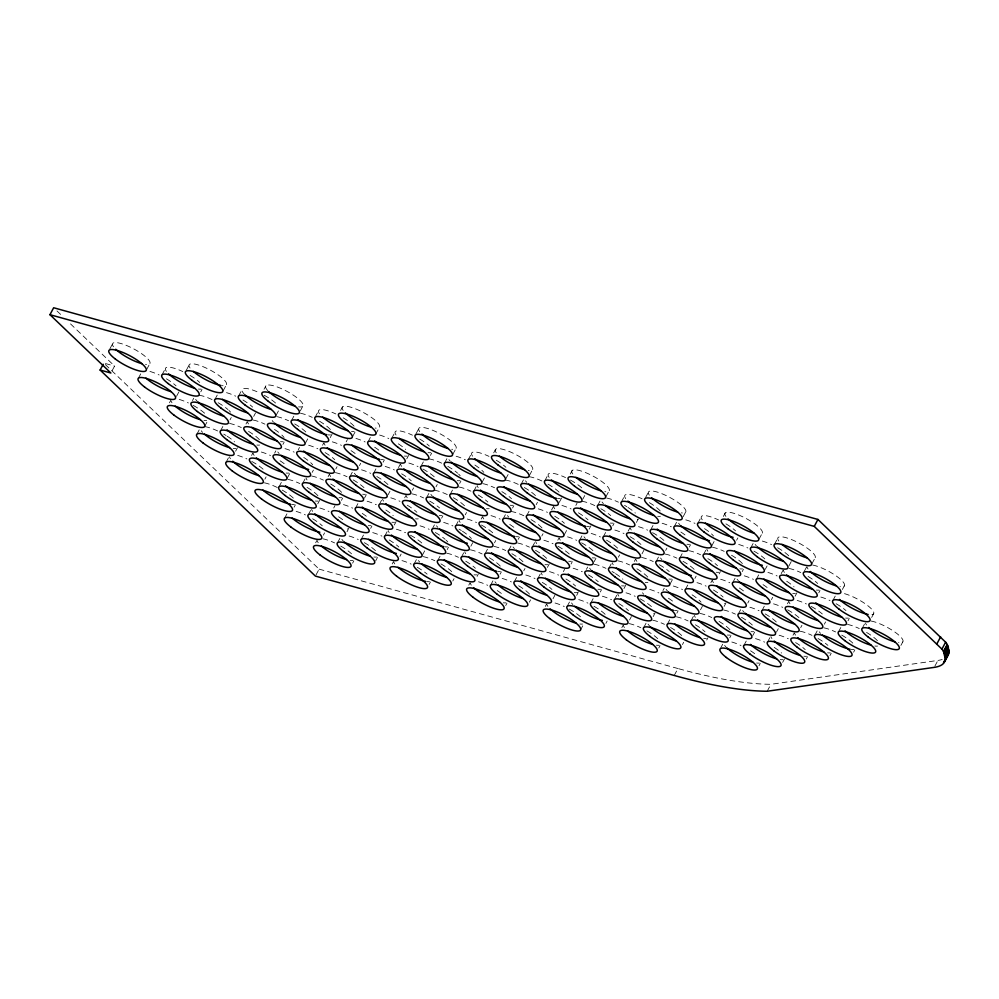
<?xml version="1.0" encoding="UTF-8"?>
<svg xmlns="http://www.w3.org/2000/svg" width="999" height="999" viewBox="0 0 999 999"><rect width="100%" height="100%" fill="white"/><g stroke="black" fill="none" stroke-linecap="round" stroke-linejoin="round"><path stroke-width="0.75" stroke-dasharray="5 3.75" d="M109.715 349.151L112.8 343.369M112.113 370.704L114.585 366.071L69.168 322.602M138.337 378.309L140.809 373.676M146.641 369.543L149.725 363.761M161.988 374.912L165.697 367.969M186.264 370.354L189.348 364.573M169.443 402.822L170.679 400.512M176.498 396.378L178.971 391.758M192.47 400.587L193.706 398.276M200.774 391.82L202.01 389.51M214.885 399.5L217.357 394.88M196.84 434.29L199.3 429.657M223.189 390.746L226.273 384.965M204.52 426.685L207.605 420.904M238.536 396.116L242.245 389.173M220.492 430.894L222.952 426.273M230.02 419.817L231.256 417.507M264.048 389.248L265.896 385.776M245.991 424.026L247.228 421.715M226.086 462.275L229.171 456.493M253.671 416.421L255.519 412.949M235.614 451.198L237.462 447.739M251.586 455.419L252.822 453.109M276.086 415.347L278.559 410.714M291.446 420.704L293.906 416.084M274.613 453.171L275.849 450.861M300.349 410.789L302.822 406.168M282.917 444.418L284.153 442.107M264.86 479.195L266.096 476.885M315.097 417.32L318.793 410.377M298.264 449.787L299.5 447.465M278.983 486.875L281.443 482.255M305.332 443.331L307.804 438.711M287.275 478.109L289.747 473.489M340.597 410.452L342.445 406.98M322.54 445.229L323.776 442.919M302.635 483.479L305.719 477.697M284.578 518.256L287.05 513.636M330.219 437.624L332.068 434.153M312.163 472.402L313.399 470.092M294.106 507.192L295.342 504.87M346.191 441.833L347.427 439.523M328.134 476.623L329.37 474.3M308.229 514.872L311.313 509.09M352.635 436.538L355.107 431.918M335.814 469.006L337.05 466.695M317.757 503.796L319.605 500.324M367.994 441.908L370.454 437.287M349.937 476.698L352.397 472.065M333.728 508.004L334.965 505.694M315.672 542.782L316.908 540.471M375.661 434.303L379.37 427.372M359.465 465.621L360.701 463.299M341.408 500.399L342.645 498.089M323.351 535.177L324.588 532.867M316.021 574.924L319.106 569.143L103.821 363.099L114.585 366.071M391.645 438.511L395.342 431.58M373.589 473.301L376.049 468.668M355.532 508.079L357.992 503.459M337.475 542.857L339.947 538.236M383.117 462.225L384.353 459.915M364.448 498.164L366.296 494.692M347.003 531.78L348.239 529.47M415.909 433.966L418.993 428.184M398.476 467.594L400.324 464.123M379.183 504.682L381.643 500.062M361.126 539.46L363.599 534.84M406.768 458.828L408.616 455.357M388.099 494.767L389.947 491.296M370.654 528.384L371.89 526.073M352.597 563.174L353.833 560.864M421.503 465.347L423.351 461.888M404.682 497.814L405.919 495.504M384.777 536.076L387.862 530.294M430.419 455.432L431.655 453.121M412.362 490.209L413.598 487.899M394.305 524.999L396.153 521.528M375.636 560.938L377.485 557.467M444.543 463.111L447.003 458.491M426.486 497.889L428.946 493.269M392.22 563.985L393.456 561.675M452.834 454.345L455.919 448.563M436.014 486.825L437.25 484.503M399.9 556.381L401.136 554.07M468.194 459.715L471.89 452.784M450.137 494.505L452.597 489.872M432.08 529.283L434.553 524.65M414.023 564.06L416.496 559.44M459.665 483.429L460.901 481.106M441.608 518.206L442.844 515.896M422.315 555.294L424.787 550.674M493.693 452.859L495.541 449.388M473.788 491.108L476.873 485.327M455.731 525.886L458.204 521.266M437.674 560.664L440.147 556.043M482.08 482.342L485.164 476.56M465.259 514.81L466.496 512.499M447.202 549.587L448.439 547.277M429.145 584.378L430.382 582.055M481.231 519.018L482.467 516.708M461.326 557.267L464.41 551.485M505.731 478.946L508.204 474.325M470.854 546.203L472.702 542.732M452.797 580.981L454.033 578.671M521.091 484.315L523.551 479.695M503.034 519.093L505.494 514.473M485.589 552.722L487.45 549.25M468.768 585.189L470.005 582.879M529.383 475.549L532.467 469.767M512.562 508.016L513.798 505.706M494.505 542.807L495.741 540.484M477.072 576.423L478.296 574.113M544.742 480.919L548.439 473.988M526.685 515.696L529.145 511.076M508.628 550.486L511.101 545.854M490.571 585.264L493.044 580.644M536.213 504.632L537.45 502.31M518.156 539.41L519.393 537.1M500.099 574.188L501.336 571.878M570.242 474.063L572.09 470.591M551.573 509.989L553.421 506.53M532.28 547.09L534.752 542.457M514.223 581.868L516.695 577.247M559.253 502.385L561.713 497.764M541.808 536.013L543.044 533.703M523.751 570.791L524.987 568.481M505.694 605.581L506.93 603.259M575.836 505.444L577.072 503.134M557.779 540.222L559.015 537.912M537.874 578.471L540.958 572.689M582.904 498.988L584.752 495.529M564.223 534.927L567.307 529.145M547.402 567.395L549.25 563.936M529.345 602.185L530.581 599.862M597.639 505.519L600.099 500.899M579.582 540.297L582.055 535.676M563.374 571.615L564.61 569.293M545.317 606.393L546.553 604.083M605.931 496.753L609.015 490.971M589.11 529.22L590.958 525.761M571.053 564.01L572.29 561.688M552.996 598.788L554.857 595.317M621.291 502.122L624.987 495.179M603.234 536.9L605.706 532.28M586.413 569.368L587.649 567.057M567.12 606.468L569.592 601.835M612.762 525.824L613.998 523.513M594.093 561.763L595.941 558.304M576.648 595.392L577.884 593.081M645.554 497.577L648.638 491.795M628.121 531.193L629.969 527.722M608.828 568.294L611.301 563.661M590.771 603.071L593.244 598.451M636.413 522.44L638.261 518.968A21.116 5.282 28.1 0 1 634.028 519.655M618.356 557.217L619.592 554.907M600.299 591.995L601.535 589.685M580.394 630.244L583.478 624.462M651.148 528.958L652.996 525.486M634.328 561.426L635.564 559.115M614.422 599.675L617.507 593.893M642.007 553.821L643.856 550.349M623.95 588.598L625.799 585.139M605.894 623.388L607.13 621.066M674.188 526.723L676.648 522.09M656.131 561.5L658.603 556.88M621.865 627.597L623.101 625.287M683.104 516.795L685.564 512.175M665.659 550.424L666.895 548.114M629.545 619.992L631.405 616.52M697.839 523.326L701.535 516.383M679.782 558.104L682.255 553.483M662.961 590.571L664.198 588.261M643.668 627.672L646.141 623.039M689.31 547.027L690.546 544.717M670.017 584.128L672.489 579.495M653.196 616.595L654.432 614.285M723.338 516.458L725.187 512.999M703.433 554.707L706.518 548.926M685.376 589.497L687.849 584.865M667.32 624.275L669.792 619.655M711.725 545.953L714.809 540.172A21.116 5.282 28.1 0 1 713.274 540.884M694.904 578.421L696.141 576.111M676.847 613.199L678.084 610.889M658.791 647.976L660.027 645.666M710.876 582.629L712.112 580.319M690.971 620.879L694.055 615.097M736.613 540.247L737.849 537.924M719.18 573.863L720.404 571.553M700.499 609.802L702.359 606.331M682.442 644.58L683.678 642.27M674.225 675.474L677.934 668.531A378.958 94.88 28.1 0 0 770.903 684.303L937.924 660.426A124.176 31.094 28.1 0 0 942.182 659.465M750.736 547.927L753.209 543.294M732.679 582.704L735.152 578.084M759.028 539.16L762.112 533.379M742.207 571.628L743.443 569.318M724.15 606.405L725.386 604.095M706.718 640.034L707.954 637.724M774.387 544.53L778.084 537.587M756.33 579.308L758.803 574.687M738.273 614.085L740.746 609.465M720.828 647.714L722.689 644.243M765.246 569.393L767.095 565.921M747.801 603.009L749.038 600.699M729.745 637.799L730.981 635.489M781.218 573.601L783.066 570.129M761.925 610.689L764.397 606.068M743.868 645.479L746.34 640.846M788.898 565.996L791.358 561.376M771.453 599.625L772.689 597.302M752.784 635.551L754.632 632.092M804.245 571.366L806.717 566.733M787.424 603.833L788.661 601.523M767.519 642.082L770.604 636.301M811.925 563.761L815.009 557.979M795.104 596.228L796.952 592.757M776.435 632.167L778.283 628.696M758.99 665.784L760.227 663.473M793.019 635.214L794.255 632.904M818.755 592.832L819.992 590.521M800.699 627.609L801.935 625.299M767.195 691.246L770.903 684.303M782.642 662.387L784.502 658.928M832.879 600.511L835.351 595.891M814.822 635.289L817.294 630.669M842.407 589.435L844.255 585.963M824.35 624.213L825.586 621.902M806.293 659.003L807.529 656.68M838.473 631.892L840.946 627.272M848.001 620.816L849.237 618.506M829.944 655.606L831.18 653.296M862.125 628.508L865.209 622.727M871.652 617.432L873.513 613.96M853.596 652.21L854.832 649.899M900.898 645.416L902.759 641.945M934.839 666.208L937.924 660.426M319.106 569.143L677.934 668.531M56.98 310.939L62.512 316.246M725.898 516.408A21.116 5.282 28.1 0 1 744.742 517.794A21.116 5.282 28.1 0 1 760.576 534.09M756.493 546.003A21.116 5.282 28.1 0 1 755.144 544.405M762.337 541.071A21.116 5.282 28.1 0 1 771.528 544.58M777.622 547.752A21.116 5.282 28.1 0 1 790.047 557.18M819.068 590.072A21.116 5.282 28.1 0 1 816.37 590.047M784.39 572.39A21.116 5.282 28.1 0 1 783.403 570.379M789.048 568.468A21.116 5.282 28.1 0 1 800.773 572.564M808.054 576.435A21.116 5.282 28.1 0 1 817.694 583.478M848.313 618.069A21.116 5.282 28.1 0 1 845.616 618.044M820.828 597.052A21.116 5.282 28.1 0 1 830.019 600.561M836.113 603.733A21.116 5.282 28.1 0 1 845.966 610.576M877.559 646.066A21.116 5.282 28.1 0 1 874.862 646.028M847.539 624.45A21.116 5.282 28.1 0 1 859.265 628.546M866.545 632.417A21.116 5.282 28.1 0 1 878.396 641.932M778.795 541.008A21.116 5.282 28.1 0 1 797.639 542.382A21.116 5.282 28.1 0 1 813.473 558.691M812.699 565.072A21.116 5.282 28.1 0 1 838.685 577.784A21.116 5.282 28.1 0 1 840.022 586.65M808.041 568.993A21.116 5.282 28.1 0 1 807.055 566.995M844.48 593.656A21.116 5.282 28.1 0 1 867.332 605.307A21.116 5.282 28.1 0 1 871.965 614.672M871.19 621.053A21.116 5.282 28.1 0 1 897.189 633.778A21.116 5.282 28.1 0 1 898.513 642.632M866.533 624.987A21.116 5.282 28.1 0 1 865.546 622.976M113.511 346.79A21.116 5.282 28.1 0 1 134.79 349.463A21.116 5.282 28.1 0 1 145.492 364.448M149.95 371.453A21.116 5.282 28.1 0 1 159.141 374.962M166.421 378.821A21.116 5.282 28.1 0 1 176.061 385.864M235.926 448.451A21.116 5.282 28.1 0 1 233.229 448.426M202.597 432.38A21.116 5.282 28.1 0 1 201.249 430.769M204.783 426.66A21.116 5.282 28.1 0 1 217.632 430.944M223.726 434.115A21.116 5.282 28.1 0 1 226.074 435.514M227.185 436.213A21.116 5.282 28.1 0 1 234.553 441.845M206.681 420.454A21.116 5.282 28.1 0 1 203.983 420.429M172.003 402.772A21.116 5.282 28.1 0 1 171.004 400.761M179.196 399.438A21.116 5.282 28.1 0 1 188.386 402.947M193.282 405.444A21.116 5.282 28.1 0 1 205.307 413.861M294.418 504.433A21.116 5.282 28.1 0 1 291.72 504.408M264.385 482.829A21.116 5.282 28.1 0 1 279.807 488.773M282.218 490.097A21.116 5.282 28.1 0 1 294.643 499.525M230.494 458.753A21.116 5.282 28.1 0 1 229.508 456.755M237.687 455.432A21.116 5.282 28.1 0 1 246.878 458.928M251.773 461.438A21.116 5.282 28.1 0 1 263.798 469.842M352.909 560.414A21.116 5.282 28.1 0 1 350.212 560.389M318.231 542.732A21.116 5.282 28.1 0 1 317.245 540.721M322.889 538.811A21.116 5.282 28.1 0 1 334.615 542.907M340.709 546.078A21.116 5.282 28.1 0 1 351.536 553.821M296.179 511.413A21.116 5.282 28.1 0 1 305.369 514.922M312.65 518.781A21.116 5.282 28.1 0 1 322.29 525.824M197.003 400.986A21.116 5.282 28.1 0 1 195.654 399.375M199.176 395.279A21.116 5.282 28.1 0 1 212.038 399.55M218.132 402.722A21.116 5.282 28.1 0 1 227.984 409.565M228.958 410.464A21.116 5.282 28.1 0 1 230.557 412.15M376.561 557.017A21.116 5.282 28.1 0 1 373.863 556.992M343.231 540.946A21.116 5.282 28.1 0 1 341.883 539.335M349.076 536.001A21.116 5.282 28.1 0 1 358.266 539.51M364.36 542.682A21.116 5.282 28.1 0 1 376.785 552.11M201.086 389.073A21.116 5.282 28.1 0 1 198.389 389.048M166.408 371.391A21.116 5.282 28.1 0 1 182.792 371.566M190.072 375.424A21.116 5.282 28.1 0 1 199.713 382.467M259.578 445.054A21.116 5.282 28.1 0 1 256.88 445.03M229.545 423.451A21.116 5.282 28.1 0 1 241.283 427.547M248.564 431.406A21.116 5.282 28.1 0 1 260.402 440.921M288.823 473.051A21.116 5.282 28.1 0 1 286.126 473.014M254.146 455.369A21.116 5.282 28.1 0 1 253.159 453.359M261.338 452.035A21.116 5.282 28.1 0 1 270.529 455.544M280.082 460.814A21.116 5.282 28.1 0 1 286.476 465.546M318.069 501.036A21.116 5.282 28.1 0 1 315.372 501.011M288.037 479.433A21.116 5.282 28.1 0 1 299.775 483.528M307.055 487.4A21.116 5.282 28.1 0 1 318.294 496.128M348.851 528.321A21.116 5.282 28.1 0 1 347.315 529.033M312.637 511.351A21.116 5.282 28.1 0 1 311.651 509.34M319.83 508.016A21.116 5.282 28.1 0 1 329.021 511.525M338.574 516.795A21.116 5.282 28.1 0 1 344.967 521.54M365.372 494.255A21.116 5.282 28.1 0 1 362.674 494.218M330.694 476.56A21.116 5.282 28.1 0 1 329.707 474.562M335.339 472.639A21.116 5.282 28.1 0 1 347.078 476.735M353.171 479.907A21.116 5.282 28.1 0 1 363.998 487.649M419.78 562.15A21.116 5.282 28.1 0 1 418.431 560.539M423.089 556.618A21.116 5.282 28.1 0 1 434.815 560.714M440.909 563.886A21.116 5.282 28.1 0 1 451.735 571.628M245.155 395.055A21.116 5.282 28.1 0 1 259.34 392.769M264.236 395.267A21.116 5.282 28.1 0 1 276.261 403.671M341.72 497.639A21.116 5.282 28.1 0 1 339.023 497.614M307.043 479.957A21.116 5.282 28.1 0 1 306.056 477.947M311.688 476.036A21.116 5.282 28.1 0 1 323.426 480.132M330.706 484.003A21.116 5.282 28.1 0 1 342.545 493.518M370.966 525.636A21.116 5.282 28.1 0 1 368.269 525.611M343.481 504.62A21.116 5.282 28.1 0 1 352.672 508.129M362.225 513.399A21.116 5.282 28.1 0 1 368.619 518.144M283.229 441.658A21.116 5.282 28.1 0 1 280.532 441.633M248.551 423.976A21.116 5.282 28.1 0 1 247.552 421.965M253.197 420.055A21.116 5.282 28.1 0 1 264.935 424.15M274.488 429.433A21.116 5.282 28.1 0 1 280.881 434.165M281.855 435.064A21.116 5.282 28.1 0 1 284.053 437.525M308.641 445.242A21.116 5.282 28.1 0 1 317.832 448.751M325.112 452.609A21.116 5.282 28.1 0 1 334.752 459.652M279.146 453.571A21.116 5.282 28.1 0 1 277.797 451.973M284.99 448.638A21.116 5.282 28.1 0 1 294.181 452.147M303.733 457.417A21.116 5.282 28.1 0 1 312.699 464.747M394.617 522.24A21.116 5.282 28.1 0 1 391.92 522.215M367.132 501.223A21.116 5.282 28.1 0 1 376.323 504.732M385.876 510.014A21.116 5.282 28.1 0 1 393.244 515.646M372.727 532.617A21.116 5.282 28.1 0 1 381.918 536.113M389.198 539.984A21.116 5.282 28.1 0 1 398.838 547.027M429.458 581.618A21.116 5.282 28.1 0 1 426.76 581.593M394.78 563.936A21.116 5.282 28.1 0 1 393.793 561.925M401.973 560.601A21.116 5.282 28.1 0 1 411.163 564.11M417.257 567.282A21.116 5.282 28.1 0 1 427.11 574.125M273.551 422.19A21.116 5.282 28.1 0 1 272.203 420.579M276.848 416.658A21.116 5.282 28.1 0 1 288.586 420.754M294.68 423.926A21.116 5.282 28.1 0 1 307.105 433.354M190.06 367.994A21.116 5.282 28.1 0 1 211.338 370.666A21.116 5.282 28.1 0 1 222.04 385.651M389.185 532.554A21.116 5.282 28.1 0 1 388.199 530.544M396.378 529.22A21.116 5.282 28.1 0 1 405.569 532.729M410.464 535.227A21.116 5.282 28.1 0 1 422.49 543.631M226.498 392.657A21.116 5.282 28.1 0 1 235.689 396.166M242.969 400.025A21.116 5.282 28.1 0 1 252.61 407.068M354.183 431.481A21.116 5.282 28.1 0 1 351.486 431.443M319.505 413.798A21.116 5.282 28.1 0 1 335.889 413.973M343.169 417.832A21.116 5.282 28.1 0 1 355.007 427.347M325.1 445.179A21.116 5.282 28.1 0 1 324.113 443.169M332.292 441.845A21.116 5.282 28.1 0 1 341.483 445.354M351.036 450.636A21.116 5.282 28.1 0 1 357.43 455.369M441.92 515.447A21.116 5.282 28.1 0 1 439.223 515.422M407.242 497.764A21.116 5.282 28.1 0 1 406.256 495.766M411.888 493.843A21.116 5.282 28.1 0 1 423.626 497.939M429.72 501.111A21.116 5.282 28.1 0 1 439.572 507.954M385.189 466.446A21.116 5.282 28.1 0 1 394.38 469.955M401.66 473.813A21.116 5.282 28.1 0 1 411.301 480.856M496.328 583.354A21.116 5.282 28.1 0 1 494.98 581.743M502.172 578.409A21.116 5.282 28.1 0 1 511.363 581.918M518.643 585.776A21.116 5.282 28.1 0 1 529.882 594.517M476.76 574.825A21.116 5.282 28.1 0 1 474.063 574.8M446.74 553.221A21.116 5.282 28.1 0 1 458.466 557.317M465.746 561.188A21.116 5.282 28.1 0 1 475.387 568.231M506.006 602.822A21.116 5.282 28.1 0 1 503.309 602.797M471.328 585.139A21.116 5.282 28.1 0 1 470.342 583.129M478.521 581.805A21.116 5.282 28.1 0 1 487.712 585.314M497.265 590.584A21.116 5.282 28.1 0 1 503.658 595.329M383.429 459.465A21.116 5.282 28.1 0 1 380.731 459.44M355.944 438.449A21.116 5.282 28.1 0 1 365.135 441.958M374.687 447.24A21.116 5.282 28.1 0 1 381.081 451.973M447.515 546.84A21.116 5.282 28.1 0 1 444.817 546.803M420.03 525.824A21.116 5.282 28.1 0 1 429.22 529.333M435.314 532.504A21.116 5.282 28.1 0 1 445.167 539.348M446.141 540.234A21.116 5.282 28.1 0 1 447.739 541.933M418.269 518.843A21.116 5.282 28.1 0 1 415.572 518.818M383.591 501.161A21.116 5.282 28.1 0 1 382.605 499.15M390.784 497.827A21.116 5.282 28.1 0 1 399.975 501.336M407.255 505.207A21.116 5.282 28.1 0 1 416.895 512.25M437.837 527.372A21.116 5.282 28.1 0 1 436.488 525.761M443.681 522.427A21.116 5.282 28.1 0 1 452.872 525.936M458.966 529.108A21.116 5.282 28.1 0 1 461.313 530.506M462.425 531.206A21.116 5.282 28.1 0 1 471.391 538.536M500.412 571.44A21.116 5.282 28.1 0 1 497.714 571.403M465.734 553.746A21.116 5.282 28.1 0 1 464.747 551.748M470.392 549.825A21.116 5.282 28.1 0 1 482.117 553.933M489.398 557.792A21.116 5.282 28.1 0 1 501.248 567.307M267.957 390.809A21.116 5.282 28.1 0 1 273.351 385.739A21.116 5.282 28.1 0 1 298.214 398.763A21.116 5.282 28.1 0 1 298.589 406.855M330.532 434.877A21.116 5.282 28.1 0 1 327.834 434.84M300.499 413.261A21.116 5.282 28.1 0 1 312.237 417.357M319.518 421.228A21.116 5.282 28.1 0 1 330.756 429.957M355.694 474.775A21.116 5.282 28.1 0 1 354.345 473.176M361.538 469.842A21.116 5.282 28.1 0 1 370.729 473.351M376.823 476.523A21.116 5.282 28.1 0 1 389.248 485.951M494.043 546.428A21.116 5.282 28.1 0 1 505.769 550.536M511.863 553.708A21.116 5.282 28.1 0 1 524.288 563.136M460.139 522.365A21.116 5.282 28.1 0 1 459.153 520.354M467.332 519.03A21.116 5.282 28.1 0 1 476.523 522.539M481.418 525.037A21.116 5.282 28.1 0 1 493.444 533.454M582.554 624.025A21.116 5.282 28.1 0 1 579.857 624M547.877 606.343A21.116 5.282 28.1 0 1 546.89 604.333M555.069 603.009A21.116 5.282 28.1 0 1 564.26 606.518M569.155 609.015A21.116 5.282 28.1 0 1 581.181 617.419M547.714 564.647A21.116 5.282 28.1 0 1 545.017 564.622M514.385 548.563A21.116 5.282 28.1 0 1 513.036 546.965M517.694 543.031A21.116 5.282 28.1 0 1 529.42 547.14M535.514 550.312A21.116 5.282 28.1 0 1 547.939 559.74M578.496 591.92A21.116 5.282 28.1 0 1 574.263 592.607M542.282 574.949A21.116 5.282 28.1 0 1 541.296 572.951M549.475 571.615A21.116 5.282 28.1 0 1 558.666 575.124M565.946 578.995A21.116 5.282 28.1 0 1 575.586 586.038M343.156 410.402A21.116 5.282 28.1 0 1 364.435 413.074A21.116 5.282 28.1 0 1 375.137 428.059M407.08 456.068A21.116 5.282 28.1 0 1 404.383 456.043M379.595 435.052A21.116 5.282 28.1 0 1 388.786 438.561M398.339 443.843A21.116 5.282 28.1 0 1 405.706 449.475M432.242 495.979A21.116 5.282 28.1 0 1 430.894 494.368M434.428 490.272A21.116 5.282 28.1 0 1 447.277 494.555M453.371 497.714A21.116 5.282 28.1 0 1 465.796 507.142M525.824 575.012A21.116 5.282 28.1 0 1 535.014 578.521M542.295 582.392A21.116 5.282 28.1 0 1 551.935 589.435M459.977 480.669A21.116 5.282 28.1 0 1 457.28 480.644M428.833 458.891A21.116 5.282 28.1 0 1 441.683 463.161M447.777 466.333A21.116 5.282 28.1 0 1 457.629 473.176M458.603 474.075A21.116 5.282 28.1 0 1 460.202 475.761M572.877 604.557A21.116 5.282 28.1 0 1 571.528 602.946M578.721 599.612A21.116 5.282 28.1 0 1 587.912 603.121M594.005 606.293A21.116 5.282 28.1 0 1 606.43 615.721M430.731 452.684A21.116 5.282 28.1 0 1 428.034 452.647M396.054 434.99A21.116 5.282 28.1 0 1 412.437 435.177M419.717 439.036A21.116 5.282 28.1 0 1 429.358 446.078M489.223 508.666A21.116 5.282 28.1 0 1 486.525 508.628M459.19 487.05A21.116 5.282 28.1 0 1 470.929 491.158M478.209 495.017A21.116 5.282 28.1 0 1 487.849 502.06M518.469 536.65A21.116 5.282 28.1 0 1 515.771 536.625M483.791 518.968A21.116 5.282 28.1 0 1 482.804 516.958M490.984 515.634A21.116 5.282 28.1 0 1 500.174 519.143M509.727 524.425A21.116 5.282 28.1 0 1 516.121 529.158M401.648 466.383A21.116 5.282 28.1 0 1 400.661 464.373M408.841 463.049A21.116 5.282 28.1 0 1 418.032 466.558M422.927 469.055A21.116 5.282 28.1 0 1 434.952 477.46M659.103 645.229A21.116 5.282 28.1 0 1 656.405 645.192M624.425 627.547A21.116 5.282 28.1 0 1 623.438 625.536M629.083 623.613A21.116 5.282 28.1 0 1 640.809 627.722M646.902 630.893A21.116 5.282 28.1 0 1 657.729 638.623M602.372 596.216A21.116 5.282 28.1 0 1 611.563 599.725M618.843 603.596A21.116 5.282 28.1 0 1 628.483 610.639M600.611 589.248A21.116 5.282 28.1 0 1 597.914 589.21M573.126 568.231A21.116 5.282 28.1 0 1 582.317 571.74M588.411 574.9A21.116 5.282 28.1 0 1 598.264 581.743M571.366 561.251A21.116 5.282 28.1 0 1 568.668 561.226M536.688 543.568A21.116 5.282 28.1 0 1 535.701 541.558M543.881 540.234A21.116 5.282 28.1 0 1 553.071 543.743M557.966 546.241A21.116 5.282 28.1 0 1 569.992 554.645M624.263 585.851A21.116 5.282 28.1 0 1 621.565 585.814M590.933 569.767A21.116 5.282 28.1 0 1 589.585 568.169M594.243 564.235A21.116 5.282 28.1 0 1 605.968 568.344M612.062 571.515A21.116 5.282 28.1 0 1 614.41 572.914M615.521 573.613A21.116 5.282 28.1 0 1 622.889 579.245M655.057 613.124A21.116 5.282 28.1 0 1 653.508 613.836M618.831 596.153A21.116 5.282 28.1 0 1 617.844 594.143M626.023 592.819A21.116 5.282 28.1 0 1 635.214 596.328M640.109 598.826A21.116 5.282 28.1 0 1 652.135 607.242M419.705 431.605A21.116 5.282 28.1 0 1 440.984 434.278A21.116 5.282 28.1 0 1 451.685 449.25M450.299 461.201A21.116 5.282 28.1 0 1 448.951 459.59M456.143 456.256A21.116 5.282 28.1 0 1 465.334 459.765M474.887 465.047A21.116 5.282 28.1 0 1 483.853 472.365M508.791 517.182A21.116 5.282 28.1 0 1 507.442 515.571M510.976 511.476A21.116 5.282 28.1 0 1 523.826 515.746M531.106 519.617A21.116 5.282 28.1 0 1 542.345 528.346M505.382 480.082A21.116 5.282 28.1 0 1 518.231 484.365M524.325 487.537A21.116 5.282 28.1 0 1 536.75 496.965M649.425 625.749A21.116 5.282 28.1 0 1 648.076 624.15M652.734 620.217A21.116 5.282 28.1 0 1 664.46 624.325M670.554 627.497A21.116 5.282 28.1 0 1 682.979 636.925M472.602 456.193A21.116 5.282 28.1 0 1 488.986 456.368M496.266 460.239A21.116 5.282 28.1 0 1 505.906 467.282M538.286 508.853A21.116 5.282 28.1 0 1 547.477 512.362M554.757 516.221A21.116 5.282 28.1 0 1 564.398 523.264M595.017 557.854A21.116 5.282 28.1 0 1 592.32 557.829M560.339 540.172A21.116 5.282 28.1 0 1 559.353 538.161M567.532 536.838A21.116 5.282 28.1 0 1 576.723 540.347M581.618 542.844A21.116 5.282 28.1 0 1 593.643 551.261M512.874 505.269A21.116 5.282 28.1 0 1 510.177 505.244M478.196 487.587A21.116 5.282 28.1 0 1 477.21 485.576M482.842 483.653A21.116 5.282 28.1 0 1 494.58 487.762M501.86 491.62A21.116 5.282 28.1 0 1 511.5 498.663M706.405 638.436A21.116 5.282 28.1 0 1 703.708 638.411M676.385 616.82A21.116 5.282 28.1 0 1 688.111 620.928M695.391 624.787A21.116 5.282 28.1 0 1 705.032 631.83M614.835 530.057A21.116 5.282 28.1 0 1 624.025 533.553M630.119 536.725A21.116 5.282 28.1 0 1 640.946 544.467M671.565 579.058A21.116 5.282 28.1 0 1 668.868 579.033M636.887 561.376A21.116 5.282 28.1 0 1 635.901 559.365M641.545 557.442A21.116 5.282 28.1 0 1 653.271 561.55M659.365 564.722A21.116 5.282 28.1 0 1 669.218 571.565M667.482 590.971A21.116 5.282 28.1 0 1 666.133 589.373M673.326 586.038A21.116 5.282 28.1 0 1 682.517 589.547M692.07 594.817A21.116 5.282 28.1 0 1 701.036 602.147M585.339 538.386A21.116 5.282 28.1 0 1 583.99 536.775M591.183 533.441A21.116 5.282 28.1 0 1 600.374 536.95M606.468 540.122A21.116 5.282 28.1 0 1 618.893 549.55M589.422 526.473A21.116 5.282 28.1 0 1 586.725 526.436M554.745 508.791A21.116 5.282 28.1 0 1 553.758 506.78M561.938 505.457A21.116 5.282 28.1 0 1 571.128 508.966M578.409 512.824A21.116 5.282 28.1 0 1 588.049 519.867M677.16 610.439A21.116 5.282 28.1 0 1 674.462 610.414M643.831 594.368A21.116 5.282 28.1 0 1 642.482 592.757M649.675 589.435A21.116 5.282 28.1 0 1 658.865 592.931M668.418 598.214A21.116 5.282 28.1 0 1 674.812 602.946M647.914 582.454A21.116 5.282 28.1 0 1 645.217 582.429M613.236 564.772A21.116 5.282 28.1 0 1 612.25 562.762M617.894 560.839A21.116 5.282 28.1 0 1 629.62 564.947M636.9 568.806A21.116 5.282 28.1 0 1 648.751 578.321M730.057 635.039A21.116 5.282 28.1 0 1 727.359 635.014M695.379 617.357A21.116 5.282 28.1 0 1 694.392 615.347M700.037 613.436A21.116 5.282 28.1 0 1 711.763 617.532M719.043 621.403A21.116 5.282 28.1 0 1 730.893 630.906M496.253 452.797A21.116 5.282 28.1 0 1 517.532 455.482A21.116 5.282 28.1 0 1 528.234 470.454M613.074 523.076A21.116 5.282 28.1 0 1 610.377 523.051M581.93 501.286A21.116 5.282 28.1 0 1 594.78 505.569M600.874 508.741A21.116 5.282 28.1 0 1 610.726 515.584M759.302 663.036A21.116 5.282 28.1 0 1 756.605 662.999M725.973 646.952A21.116 5.282 28.1 0 1 724.637 645.354M731.817 642.02A21.116 5.282 28.1 0 1 741.008 645.529M750.574 650.799A21.116 5.282 28.1 0 1 756.955 655.531M549.15 477.397A21.116 5.282 28.1 0 1 565.534 477.572M570.429 480.069A21.116 5.282 28.1 0 1 582.454 488.486M560.177 498.476A21.116 5.282 28.1 0 1 557.479 498.451M526.848 482.405A21.116 5.282 28.1 0 1 525.499 480.794M529.033 476.698A21.116 5.282 28.1 0 1 541.883 480.969M547.976 484.14A21.116 5.282 28.1 0 1 560.402 493.568M806.605 656.243A21.116 5.282 28.1 0 1 803.908 656.218M771.927 638.561A21.116 5.282 28.1 0 1 770.941 636.55M779.12 635.227A21.116 5.282 28.1 0 1 788.311 638.736M795.591 642.594A21.116 5.282 28.1 0 1 805.231 649.637M744.03 612.175A21.116 5.282 28.1 0 1 742.682 610.564M749.874 607.242A21.116 5.282 28.1 0 1 759.065 610.739M765.159 613.91A21.116 5.282 28.1 0 1 777.584 623.339M713.436 582.579A21.116 5.282 28.1 0 1 712.449 580.569M720.629 579.245A21.116 5.282 28.1 0 1 729.819 582.754M739.372 588.024A21.116 5.282 28.1 0 1 745.766 592.769M718.868 572.265A21.116 5.282 28.1 0 1 716.171 572.24M688.848 550.661A21.116 5.282 28.1 0 1 700.574 554.757M707.854 558.628A21.116 5.282 28.1 0 1 717.494 565.671M689.622 544.28A21.116 5.282 28.1 0 1 686.925 544.243M662.137 523.264A21.116 5.282 28.1 0 1 671.328 526.773M680.881 532.042A21.116 5.282 28.1 0 1 687.275 536.788M660.376 516.283A21.116 5.282 28.1 0 1 657.679 516.258M625.699 498.601A21.116 5.282 28.1 0 1 642.082 498.776M649.362 502.647A21.116 5.282 28.1 0 1 661.201 512.15M782.954 659.64A21.116 5.282 28.1 0 1 780.256 659.615M755.469 638.623A21.116 5.282 28.1 0 1 764.66 642.132M774.225 647.402A21.116 5.282 28.1 0 1 781.58 653.034M753.708 631.643A21.116 5.282 28.1 0 1 751.011 631.618M723.688 610.039A21.116 5.282 28.1 0 1 735.414 614.135M741.508 617.307A21.116 5.282 28.1 0 1 752.334 625.049M725.998 602.946A21.116 5.282 28.1 0 1 724.462 603.658M696.977 582.642A21.116 5.282 28.1 0 1 706.168 586.151M713.448 590.009A21.116 5.282 28.1 0 1 723.089 597.052M661.887 559.59A21.116 5.282 28.1 0 1 660.539 557.979M665.197 554.058A21.116 5.282 28.1 0 1 676.922 558.154M683.016 561.326A21.116 5.282 28.1 0 1 695.441 570.754M631.293 529.994A21.116 5.282 28.1 0 1 630.307 527.984M638.486 526.66A21.116 5.282 28.1 0 1 647.677 530.169M652.572 532.667A21.116 5.282 28.1 0 1 664.597 541.071M603.396 503.608A21.116 5.282 28.1 0 1 602.047 501.998M606.693 498.064A21.116 5.282 28.1 0 1 618.431 502.172M624.525 505.344A21.116 5.282 28.1 0 1 626.873 506.743M627.984 507.455A21.116 5.282 28.1 0 1 635.352 513.074M572.802 474.001A21.116 5.282 28.1 0 1 594.08 476.673A21.116 5.282 28.1 0 1 604.782 491.658M853.908 649.45A21.116 5.282 28.1 0 1 851.21 649.425M820.579 633.378A21.116 5.282 28.1 0 1 819.23 631.768M823.888 627.847A21.116 5.282 28.1 0 1 835.614 631.942M841.707 635.114A21.116 5.282 28.1 0 1 854.133 644.542M789.984 603.783A21.116 5.282 28.1 0 1 788.998 601.773M797.177 600.449A21.116 5.282 28.1 0 1 806.368 603.958M811.263 606.455A21.116 5.282 28.1 0 1 822.314 613.973M795.416 593.468A21.116 5.282 28.1 0 1 792.719 593.443M767.931 572.452A21.116 5.282 28.1 0 1 777.122 575.961M786.675 581.243A21.116 5.282 28.1 0 1 794.043 586.875M738.686 544.467A21.116 5.282 28.1 0 1 747.876 547.976M753.97 551.148A21.116 5.282 28.1 0 1 764.797 558.878M702.247 519.805A21.116 5.282 28.1 0 1 718.631 519.98M725.911 523.838A21.116 5.282 28.1 0 1 735.551 530.881M830.256 652.846A21.116 5.282 28.1 0 1 827.559 652.822M795.579 635.164A21.116 5.282 28.1 0 1 794.592 633.154M800.236 631.243A21.116 5.282 28.1 0 1 811.962 635.339M818.056 638.511A21.116 5.282 28.1 0 1 827.909 645.354M773.526 603.846A21.116 5.282 28.1 0 1 782.716 607.355M787.612 609.852A21.116 5.282 28.1 0 1 799.637 618.256M738.436 580.794A21.116 5.282 28.1 0 1 737.087 579.183M744.28 575.849A21.116 5.282 28.1 0 1 753.471 579.358M763.024 584.64A21.116 5.282 28.1 0 1 769.417 589.373M742.519 568.868A21.116 5.282 28.1 0 1 739.822 568.843M707.841 551.186A21.116 5.282 28.1 0 1 706.855 549.188M712.499 547.265A21.116 5.282 28.1 0 1 724.225 551.361M731.505 555.232A21.116 5.282 28.1 0 1 743.356 564.747M679.944 524.812A21.116 5.282 28.1 0 1 678.596 523.201M685.789 519.867A21.116 5.282 28.1 0 1 694.979 523.376M704.532 528.646A21.116 5.282 28.1 0 1 713.498 535.976M649.35 495.204A21.116 5.282 28.1 0 1 670.629 497.877A21.116 5.282 28.1 0 1 681.33 512.862"/><path stroke-width="1.5" d="M103.197 364.248L100.112 370.03L315.397 576.086L674.225 675.474A378.958 94.88 28.1 0 0 767.195 691.246L934.227 667.369A124.176 31.094 28.1 0 0 943.081 663.873L945.329 659.053L943.493 651.46A44.256 11.076 28.1 0 0 941.92 649.125L814.247 526.386L49.95 314.697L53.659 307.754L817.944 519.455L945.628 642.182A44.256 11.076 28.1 0 1 947.202 644.517L949.038 652.122L946.565 657.105M814.247 526.386L817.944 519.455M936.912 643.793L940.621 636.863M941.92 649.125L945.628 642.182M943.493 651.46L947.202 644.517M943.755 651.947L947.452 645.004M944.392 653.521L948.101 646.578L947.576 645.242M944.879 655.019L948.588 648.076M945.191 656.443L948.9 649.5M945.341 657.792L949.05 650.849M945.329 659.053L949.038 652.122M943.618 663.274L948.85 653.309M944.292 662.349L948.513 654.407M100.112 370.03L110.877 373.014L49.95 314.697M754.22 533.291A21.116 5.282 28.1 0 1 728.109 518.881M783.466 561.288A21.116 5.282 28.1 0 1 757.354 546.865M812.711 589.273A21.116 5.282 28.1 0 1 786.6 574.862M841.957 617.27A21.116 5.282 28.1 0 1 815.846 602.859M871.203 645.267A21.116 5.282 28.1 0 1 845.092 630.844M807.117 557.892A21.116 5.282 28.1 0 1 781.98 544.368M836.363 585.889A21.116 5.282 28.1 0 1 810.251 571.465M868.143 614.472A21.116 5.282 28.1 0 1 839.497 599.462M894.854 641.87A21.116 5.282 28.1 0 1 868.743 627.447M141.821 363.673A21.116 5.282 28.1 0 1 115.709 349.263M171.066 391.67A21.116 5.282 28.1 0 1 145.941 378.146M229.558 447.652A21.116 5.282 28.1 0 1 204.433 434.128M200.312 419.655A21.116 5.282 28.1 0 1 175.187 406.143M290.597 504.233A21.116 5.282 28.1 0 1 262.924 490.109M258.816 475.636A21.116 5.282 28.1 0 1 232.705 461.226M346.553 559.615A21.116 5.282 28.1 0 1 321.416 546.103M319.842 532.217A21.116 5.282 28.1 0 1 292.17 518.106M223.963 416.258A21.116 5.282 28.1 0 1 197.852 401.848M370.204 556.218A21.116 5.282 28.1 0 1 344.093 541.808M194.718 388.274A21.116 5.282 28.1 0 1 168.606 373.863M253.209 444.255A21.116 5.282 28.1 0 1 227.11 429.845M282.455 472.252A21.116 5.282 28.1 0 1 256.356 457.829M311.713 500.237A21.116 5.282 28.1 0 1 285.602 485.826M340.959 528.234A21.116 5.282 28.1 0 1 314.847 513.811M359.016 493.456A21.116 5.282 28.1 0 1 332.904 479.033M446.753 577.422A21.116 5.282 28.1 0 1 421.615 563.911M271.266 409.478A21.116 5.282 28.1 0 1 245.155 395.055M335.364 496.84A21.116 5.282 28.1 0 1 310.227 483.329M364.61 524.837A21.116 5.282 28.1 0 1 339.473 511.313M276.86 440.859A21.116 5.282 28.1 0 1 251.736 427.347M329.757 465.459A21.116 5.282 28.1 0 1 303.659 451.048M308.654 469.443A21.116 5.282 28.1 0 1 280.981 455.332M388.261 521.441A21.116 5.282 28.1 0 1 362.15 507.03M396.391 553.421A21.116 5.282 28.1 0 1 368.718 539.31M425.636 581.418A21.116 5.282 28.1 0 1 397.964 567.295M300.512 437.462A21.116 5.282 28.1 0 1 274.413 423.052M220.916 385.477A21.116 5.282 28.1 0 1 193.244 371.353M417.507 549.438A21.116 5.282 28.1 0 1 391.396 535.014M247.615 412.874A21.116 5.282 28.1 0 1 222.49 399.35M347.814 430.681A21.116 5.282 28.1 0 1 322.689 417.157M353.409 462.062A21.116 5.282 28.1 0 1 327.31 447.652M435.564 514.647A21.116 5.282 28.1 0 1 410.427 501.136M406.318 486.663A21.116 5.282 28.1 0 1 381.181 473.139M523.301 598.626A21.116 5.282 28.1 0 1 498.164 585.102M470.404 574.025A21.116 5.282 28.1 0 1 444.293 559.615M499.65 602.022A21.116 5.282 28.1 0 1 473.538 587.612M379.608 459.265A21.116 5.282 28.1 0 1 351.935 445.154M443.693 546.628A21.116 5.282 28.1 0 1 415.047 531.618M411.913 518.044A21.116 5.282 28.1 0 1 385.801 503.633M467.345 543.244A21.116 5.282 28.1 0 1 439.672 529.12M496.59 571.228A21.116 5.282 28.1 0 1 468.918 557.117M294.917 406.081A21.116 5.282 28.1 0 1 268.806 391.67M326.71 434.665A21.116 5.282 28.1 0 1 298.052 419.655M382.667 490.059A21.116 5.282 28.1 0 1 356.556 475.636M517.707 567.245A21.116 5.282 28.1 0 1 491.595 552.822M488.461 539.248A21.116 5.282 28.1 0 1 462.35 524.837M576.198 623.226A21.116 5.282 28.1 0 1 550.087 608.803M541.358 563.848A21.116 5.282 28.1 0 1 516.221 550.324M570.604 591.833A21.116 5.282 28.1 0 1 545.466 578.321M371.466 427.285A21.116 5.282 28.1 0 1 345.354 412.862M400.711 455.269A21.116 5.282 28.1 0 1 374.613 440.859M459.215 511.263A21.116 5.282 28.1 0 1 433.104 496.84M546.952 595.229A21.116 5.282 28.1 0 1 520.841 580.819M453.608 479.87A21.116 5.282 28.1 0 1 428.484 466.346M602.385 620.429A21.116 5.282 28.1 0 1 574.712 606.306M424.363 451.885A21.116 5.282 28.1 0 1 399.238 438.361M482.867 507.867A21.116 5.282 28.1 0 1 457.729 494.343M514.647 536.451A21.116 5.282 28.1 0 1 486.975 522.34M429.97 483.266A21.116 5.282 28.1 0 1 403.858 468.856M652.747 644.43A21.116 5.282 28.1 0 1 627.609 630.906M623.501 616.433A21.116 5.282 28.1 0 1 598.364 602.909M594.255 588.448A21.116 5.282 28.1 0 1 568.144 574.025M565.009 560.451A21.116 5.282 28.1 0 1 538.898 546.041M617.906 585.052A21.116 5.282 28.1 0 1 591.795 570.629M647.152 613.036A21.116 5.282 28.1 0 1 621.041 598.626M448.014 448.489A21.116 5.282 28.1 0 1 421.915 434.066M477.26 476.473A21.116 5.282 28.1 0 1 451.161 462.062M535.764 532.455A21.116 5.282 28.1 0 1 510.626 518.943M530.169 501.073A21.116 5.282 28.1 0 1 504.058 486.663M676.398 641.033A21.116 5.282 28.1 0 1 650.287 626.623M500.911 473.076A21.116 5.282 28.1 0 1 474.812 458.666M559.415 529.07A21.116 5.282 28.1 0 1 533.304 514.647M588.661 557.055A21.116 5.282 28.1 0 1 562.549 542.644M506.518 504.47A21.116 5.282 28.1 0 1 480.407 490.059M700.049 637.637A21.116 5.282 28.1 0 1 674.912 624.113M635.963 550.262A21.116 5.282 28.1 0 1 609.852 535.851M665.209 578.259A21.116 5.282 28.1 0 1 639.098 563.848M694.455 606.256A21.116 5.282 28.1 0 1 668.343 591.833M612.312 553.658A21.116 5.282 28.1 0 1 587.175 540.147M585.601 526.261A21.116 5.282 28.1 0 1 557.929 512.15M673.338 610.239A21.116 5.282 28.1 0 1 645.666 596.128M641.558 581.655A21.116 5.282 28.1 0 1 616.42 568.131M723.701 634.24A21.116 5.282 28.1 0 1 697.589 619.83M524.562 469.692A21.116 5.282 28.1 0 1 499.438 456.168M606.718 522.277A21.116 5.282 28.1 0 1 580.606 507.867M752.946 662.237A21.116 5.282 28.1 0 1 726.835 647.814M577.472 494.28A21.116 5.282 28.1 0 1 551.361 479.87M556.356 498.276A21.116 5.282 28.1 0 1 528.683 484.153M800.249 655.444A21.116 5.282 28.1 0 1 774.138 641.033M771.003 627.447A21.116 5.282 28.1 0 1 744.892 613.036M741.758 599.462A21.116 5.282 28.1 0 1 716.62 585.938M712.512 571.465A21.116 5.282 28.1 0 1 687.374 557.954M683.266 543.481A21.116 5.282 28.1 0 1 657.155 529.058M654.02 515.484A21.116 5.282 28.1 0 1 627.909 501.073M776.598 658.841A21.116 5.282 28.1 0 1 750.486 644.43M747.352 630.844A21.116 5.282 28.1 0 1 721.241 616.433M718.106 602.859A21.116 5.282 28.1 0 1 692.969 589.335M691.395 575.461A21.116 5.282 28.1 0 1 663.723 561.351M659.615 546.878A21.116 5.282 28.1 0 1 634.477 533.354M630.369 518.881A21.116 5.282 28.1 0 1 605.232 505.357M601.123 490.884A21.116 5.282 28.1 0 1 575.986 477.372M850.087 649.25A21.116 5.282 28.1 0 1 822.414 635.139M818.306 620.666A21.116 5.282 28.1 0 1 793.169 607.142M789.06 592.669A21.116 5.282 28.1 0 1 763.923 579.158M762.349 565.272A21.116 5.282 28.1 0 1 734.677 551.161M733.104 537.287A21.116 5.282 28.1 0 1 705.431 523.164M823.9 652.047A21.116 5.282 28.1 0 1 797.789 637.637M794.655 624.063A21.116 5.282 28.1 0 1 768.543 609.64M765.409 596.066A21.116 5.282 28.1 0 1 739.297 581.655M736.163 568.069A21.116 5.282 28.1 0 1 710.052 553.658M709.452 540.684A21.116 5.282 28.1 0 1 680.806 525.674M677.672 512.087A21.116 5.282 28.1 0 1 651.56 497.677M319.992 554.907A21.116 5.282 28.1 0 0 350.749 566.645A21.116 5.282 28.1 0 0 326.111 547.802A21.116 5.282 28.1 0 0 319.992 554.907M290.746 526.91A21.116 5.282 28.1 0 0 321.503 538.648A21.116 5.282 28.1 0 0 296.865 519.805A21.116 5.282 28.1 0 0 290.746 526.91M261.501 498.926A21.116 5.282 28.1 0 0 292.257 510.651A21.116 5.282 28.1 0 0 267.62 491.82A21.116 5.282 28.1 0 0 261.501 498.926M232.255 470.929A21.116 5.282 28.1 0 0 263.012 482.667A21.116 5.282 28.1 0 0 238.361 463.823A21.116 5.282 28.1 0 0 232.255 470.929M203.009 442.932A21.116 5.282 28.1 0 0 233.766 454.67A21.116 5.282 28.1 0 0 209.116 435.826A21.116 5.282 28.1 0 0 203.009 442.932M173.764 414.947A21.116 5.282 28.1 0 0 204.52 426.685A21.116 5.282 28.1 0 0 179.87 407.842A21.116 5.282 28.1 0 0 173.764 414.947M144.518 386.95A21.116 5.282 28.1 0 0 175.262 398.688A21.116 5.282 28.1 0 0 150.624 379.845A21.116 5.282 28.1 0 0 144.518 386.95M115.272 358.966A21.116 5.282 28.1 0 0 146.016 370.704A21.116 5.282 28.1 0 0 121.379 351.86A21.116 5.282 28.1 0 0 115.272 358.966M191.82 380.169A21.116 5.282 28.1 0 0 222.565 391.895A21.116 5.282 28.1 0 0 197.927 373.064A21.116 5.282 28.1 0 0 191.82 380.169M168.169 383.554A21.116 5.282 28.1 0 0 198.913 395.292A21.116 5.282 28.1 0 0 174.276 376.448A21.116 5.282 28.1 0 0 168.169 383.554M197.415 411.551A21.116 5.282 28.1 0 0 228.159 423.289A21.116 5.282 28.1 0 0 203.521 404.445A21.116 5.282 28.1 0 0 197.415 411.551M221.066 408.154A21.116 5.282 28.1 0 0 251.81 419.892A21.116 5.282 28.1 0 0 227.173 401.049A21.116 5.282 28.1 0 0 221.066 408.154M250.312 436.151A21.116 5.282 28.1 0 0 281.069 447.889A21.116 5.282 28.1 0 0 256.418 429.046A21.116 5.282 28.1 0 0 250.312 436.151M279.558 464.135A21.116 5.282 28.1 0 0 310.314 475.874A21.116 5.282 28.1 0 0 285.664 457.03A21.116 5.282 28.1 0 0 279.558 464.135M226.661 439.548A21.116 5.282 28.1 0 0 257.417 451.273A21.116 5.282 28.1 0 0 232.767 432.442A21.116 5.282 28.1 0 0 226.661 439.548M255.906 467.532A21.116 5.282 28.1 0 0 286.663 479.27A21.116 5.282 28.1 0 0 262.013 460.427A21.116 5.282 28.1 0 0 255.906 467.532M285.152 495.529A21.116 5.282 28.1 0 0 315.909 507.267A21.116 5.282 28.1 0 0 291.271 488.424A21.116 5.282 28.1 0 0 285.152 495.529M308.803 492.132A21.116 5.282 28.1 0 0 339.56 503.871A21.116 5.282 28.1 0 0 314.922 485.027A21.116 5.282 28.1 0 0 308.803 492.132M338.049 520.117A21.116 5.282 28.1 0 0 368.806 531.855A21.116 5.282 28.1 0 0 344.168 513.011A21.116 5.282 28.1 0 0 338.049 520.117M314.398 523.513A21.116 5.282 28.1 0 0 345.154 535.252A21.116 5.282 28.1 0 0 320.517 516.408A21.116 5.282 28.1 0 0 314.398 523.513M343.644 551.51A21.116 5.282 28.1 0 0 374.4 563.249A21.116 5.282 28.1 0 0 349.762 544.405A21.116 5.282 28.1 0 0 343.644 551.51M396.553 576.111A21.116 5.282 28.1 0 0 427.297 587.837A21.116 5.282 28.1 0 0 402.659 569.005A21.116 5.282 28.1 0 0 396.553 576.111M367.295 548.114A21.116 5.282 28.1 0 0 398.052 559.852A21.116 5.282 28.1 0 0 373.414 541.008A21.116 5.282 28.1 0 0 367.295 548.114M420.192 572.714A21.116 5.282 28.1 0 0 450.949 584.452A21.116 5.282 28.1 0 0 426.311 565.609A21.116 5.282 28.1 0 0 420.192 572.714M390.946 544.717A21.116 5.282 28.1 0 0 421.703 556.455A21.116 5.282 28.1 0 0 397.065 537.612A21.116 5.282 28.1 0 0 390.946 544.717M361.7 516.733A21.116 5.282 28.1 0 0 392.457 528.459A21.116 5.282 28.1 0 0 367.819 509.627A21.116 5.282 28.1 0 0 361.7 516.733M332.455 488.736A21.116 5.282 28.1 0 0 363.211 500.474A21.116 5.282 28.1 0 0 338.574 481.63A21.116 5.282 28.1 0 0 332.455 488.736M303.209 460.739A21.116 5.282 28.1 0 0 333.966 472.477A21.116 5.282 28.1 0 0 309.315 453.633A21.116 5.282 28.1 0 0 303.209 460.739M273.963 432.754A21.116 5.282 28.1 0 0 304.72 444.493A21.116 5.282 28.1 0 0 280.07 425.649A21.116 5.282 28.1 0 0 273.963 432.754M244.718 404.757A21.116 5.282 28.1 0 0 275.462 416.496A21.116 5.282 28.1 0 0 250.824 397.652A21.116 5.282 28.1 0 0 244.718 404.757M268.369 401.361A21.116 5.282 28.1 0 0 299.113 413.099A21.116 5.282 28.1 0 0 274.475 394.255A21.116 5.282 28.1 0 0 268.369 401.361M297.615 429.358A21.116 5.282 28.1 0 0 328.371 441.096A21.116 5.282 28.1 0 0 303.721 422.252A21.116 5.282 28.1 0 0 297.615 429.358M326.86 457.355A21.116 5.282 28.1 0 0 357.617 469.08A21.116 5.282 28.1 0 0 332.967 450.249A21.116 5.282 28.1 0 0 326.86 457.355M356.106 485.339A21.116 5.282 28.1 0 0 386.863 497.077A21.116 5.282 28.1 0 0 362.212 478.234A21.116 5.282 28.1 0 0 356.106 485.339M385.352 513.336A21.116 5.282 28.1 0 0 416.108 525.074A21.116 5.282 28.1 0 0 391.471 506.231A21.116 5.282 28.1 0 0 385.352 513.336M414.597 541.321A21.116 5.282 28.1 0 0 445.354 553.059A21.116 5.282 28.1 0 0 420.716 534.215A21.116 5.282 28.1 0 0 414.597 541.321M443.843 569.318A21.116 5.282 28.1 0 0 474.6 581.056A21.116 5.282 28.1 0 0 449.962 562.212A21.116 5.282 28.1 0 0 443.843 569.318M473.101 597.302A21.116 5.282 28.1 0 0 503.846 609.04A21.116 5.282 28.1 0 0 479.208 590.197A21.116 5.282 28.1 0 0 473.101 597.302M496.753 593.918A21.116 5.282 28.1 0 0 527.497 605.644A21.116 5.282 28.1 0 0 502.859 586.813A21.116 5.282 28.1 0 0 496.753 593.918M520.404 590.521A21.116 5.282 28.1 0 0 551.148 602.26A21.116 5.282 28.1 0 0 526.51 583.416A21.116 5.282 28.1 0 0 520.404 590.521M549.65 618.506A21.116 5.282 28.1 0 0 580.394 630.244A21.116 5.282 28.1 0 0 555.756 611.4A21.116 5.282 28.1 0 0 549.65 618.506M467.495 565.921A21.116 5.282 28.1 0 0 498.251 577.659A21.116 5.282 28.1 0 0 473.613 558.816A21.116 5.282 28.1 0 0 467.495 565.921M491.146 562.524A21.116 5.282 28.1 0 0 521.903 574.263A21.116 5.282 28.1 0 0 497.265 555.419A21.116 5.282 28.1 0 0 491.146 562.524M438.249 537.924A21.116 5.282 28.1 0 0 469.006 549.662A21.116 5.282 28.1 0 0 444.368 530.819A21.116 5.282 28.1 0 0 438.249 537.924M409.003 509.94A21.116 5.282 28.1 0 0 439.76 521.678A21.116 5.282 28.1 0 0 415.122 502.834A21.116 5.282 28.1 0 0 409.003 509.94M461.9 534.54A21.116 5.282 28.1 0 0 492.657 546.266A21.116 5.282 28.1 0 0 468.019 527.435A21.116 5.282 28.1 0 0 461.9 534.54M432.654 506.543A21.116 5.282 28.1 0 0 463.411 518.281A21.116 5.282 28.1 0 0 438.773 499.438A21.116 5.282 28.1 0 0 432.654 506.543M379.757 481.943A21.116 5.282 28.1 0 0 410.514 493.681A21.116 5.282 28.1 0 0 385.864 474.837A21.116 5.282 28.1 0 0 379.757 481.943M350.512 453.958A21.116 5.282 28.1 0 0 381.268 465.696A21.116 5.282 28.1 0 0 356.618 446.853A21.116 5.282 28.1 0 0 350.512 453.958M403.409 478.546A21.116 5.282 28.1 0 0 434.165 490.284A21.116 5.282 28.1 0 0 409.515 471.441A21.116 5.282 28.1 0 0 403.409 478.546M374.163 450.561A21.116 5.282 28.1 0 0 404.92 462.3A21.116 5.282 28.1 0 0 380.269 443.456A21.116 5.282 28.1 0 0 374.163 450.561M321.266 425.961A21.116 5.282 28.1 0 0 352.023 437.699A21.116 5.282 28.1 0 0 327.372 418.856A21.116 5.282 28.1 0 0 321.266 425.961M344.917 422.565A21.116 5.282 28.1 0 0 375.661 434.303A21.116 5.282 28.1 0 0 351.024 415.459A21.116 5.282 28.1 0 0 344.917 422.565M573.301 615.109A21.116 5.282 28.1 0 0 604.045 626.848A21.116 5.282 28.1 0 0 579.408 608.004A21.116 5.282 28.1 0 0 573.301 615.109M626.198 639.71A21.116 5.282 28.1 0 0 656.942 651.448A21.116 5.282 28.1 0 0 632.305 632.604A21.116 5.282 28.1 0 0 626.198 639.71M596.952 611.725A21.116 5.282 28.1 0 0 627.697 623.451A21.116 5.282 28.1 0 0 603.059 604.62A21.116 5.282 28.1 0 0 596.952 611.725M544.055 587.125A21.116 5.282 28.1 0 0 574.8 598.863A21.116 5.282 28.1 0 0 550.162 580.019A21.116 5.282 28.1 0 0 544.055 587.125M514.797 559.128A21.116 5.282 28.1 0 0 545.554 570.866A21.116 5.282 28.1 0 0 520.916 552.022A21.116 5.282 28.1 0 0 514.797 559.128M567.707 583.728A21.116 5.282 28.1 0 0 598.451 595.466A21.116 5.282 28.1 0 0 573.813 576.623A21.116 5.282 28.1 0 0 567.707 583.728M538.449 555.731A21.116 5.282 28.1 0 0 569.205 567.469A21.116 5.282 28.1 0 0 544.567 548.626A21.116 5.282 28.1 0 0 538.449 555.731M485.551 531.143A21.116 5.282 28.1 0 0 516.308 542.882A21.116 5.282 28.1 0 0 491.67 524.038A21.116 5.282 28.1 0 0 485.551 531.143M456.306 503.146A21.116 5.282 28.1 0 0 487.062 514.885A21.116 5.282 28.1 0 0 462.425 496.041A21.116 5.282 28.1 0 0 456.306 503.146M509.203 527.747A21.116 5.282 28.1 0 0 539.959 539.485A21.116 5.282 28.1 0 0 515.322 520.641A21.116 5.282 28.1 0 0 509.203 527.747M479.957 499.75A21.116 5.282 28.1 0 0 510.714 511.488A21.116 5.282 28.1 0 0 486.076 492.644A21.116 5.282 28.1 0 0 479.957 499.75M427.06 475.162A21.116 5.282 28.1 0 0 457.817 486.888A21.116 5.282 28.1 0 0 433.166 468.056A21.116 5.282 28.1 0 0 427.06 475.162M397.814 447.165A21.116 5.282 28.1 0 0 428.571 458.903A21.116 5.282 28.1 0 0 403.921 440.059A21.116 5.282 28.1 0 0 397.814 447.165M450.711 471.765A21.116 5.282 28.1 0 0 481.468 483.504A21.116 5.282 28.1 0 0 456.818 464.66A21.116 5.282 28.1 0 0 450.711 471.765M421.466 443.768A21.116 5.282 28.1 0 0 452.222 455.507A21.116 5.282 28.1 0 0 427.572 436.663A21.116 5.282 28.1 0 0 421.466 443.768M474.363 468.369A21.116 5.282 28.1 0 0 505.119 480.107A21.116 5.282 28.1 0 0 480.469 461.263A21.116 5.282 28.1 0 0 474.363 468.369M498.014 464.972A21.116 5.282 28.1 0 0 528.771 476.71A21.116 5.282 28.1 0 0 504.12 457.867A21.116 5.282 28.1 0 0 498.014 464.972M527.26 492.969A21.116 5.282 28.1 0 0 558.016 504.695A21.116 5.282 28.1 0 0 533.366 485.864A21.116 5.282 28.1 0 0 527.26 492.969M503.608 496.353A21.116 5.282 28.1 0 0 534.365 508.091A21.116 5.282 28.1 0 0 509.715 489.248A21.116 5.282 28.1 0 0 503.608 496.353M532.854 524.35A21.116 5.282 28.1 0 0 563.611 536.088A21.116 5.282 28.1 0 0 538.973 517.245A21.116 5.282 28.1 0 0 532.854 524.35M556.505 520.954A21.116 5.282 28.1 0 0 587.262 532.692A21.116 5.282 28.1 0 0 562.624 513.848A21.116 5.282 28.1 0 0 556.505 520.954M585.751 548.951A21.116 5.282 28.1 0 0 616.508 560.689A21.116 5.282 28.1 0 0 591.87 541.845A21.116 5.282 28.1 0 0 585.751 548.951M562.1 552.347A21.116 5.282 28.1 0 0 592.857 564.073A21.116 5.282 28.1 0 0 568.219 545.242A21.116 5.282 28.1 0 0 562.1 552.347M591.346 580.332A21.116 5.282 28.1 0 0 622.102 592.07A21.116 5.282 28.1 0 0 597.464 573.226A21.116 5.282 28.1 0 0 591.346 580.332M614.997 576.935A21.116 5.282 28.1 0 0 645.754 588.673A21.116 5.282 28.1 0 0 621.116 569.83A21.116 5.282 28.1 0 0 614.997 576.935M644.255 604.932A21.116 5.282 28.1 0 0 674.999 616.67A21.116 5.282 28.1 0 0 650.361 597.827A21.116 5.282 28.1 0 0 644.255 604.932M620.604 608.329A21.116 5.282 28.1 0 0 651.348 620.067A21.116 5.282 28.1 0 0 626.71 601.223A21.116 5.282 28.1 0 0 620.604 608.329M649.85 636.313A21.116 5.282 28.1 0 0 680.594 648.051A21.116 5.282 28.1 0 0 655.956 629.208A21.116 5.282 28.1 0 0 649.85 636.313M673.501 632.916A21.116 5.282 28.1 0 0 704.245 644.655A21.116 5.282 28.1 0 0 679.607 625.811A21.116 5.282 28.1 0 0 673.501 632.916M550.911 489.572A21.116 5.282 28.1 0 0 581.668 501.311A21.116 5.282 28.1 0 0 557.017 482.467A21.116 5.282 28.1 0 0 550.911 489.572M574.562 486.176A21.116 5.282 28.1 0 0 605.319 497.914A21.116 5.282 28.1 0 0 580.669 479.07A21.116 5.282 28.1 0 0 574.562 486.176M603.808 514.16A21.116 5.282 28.1 0 0 634.565 525.899A21.116 5.282 28.1 0 0 609.927 507.067A21.116 5.282 28.1 0 0 603.808 514.16M580.157 517.557A21.116 5.282 28.1 0 0 610.913 529.295A21.116 5.282 28.1 0 0 586.276 510.452A21.116 5.282 28.1 0 0 580.157 517.557M609.402 545.554A21.116 5.282 28.1 0 0 640.159 557.292A21.116 5.282 28.1 0 0 615.521 538.449A21.116 5.282 28.1 0 0 609.402 545.554M633.054 542.157A21.116 5.282 28.1 0 0 663.811 553.896A21.116 5.282 28.1 0 0 639.173 535.052A21.116 5.282 28.1 0 0 633.054 542.157M662.3 570.154A21.116 5.282 28.1 0 0 693.056 581.893A21.116 5.282 28.1 0 0 668.418 563.049A21.116 5.282 28.1 0 0 662.3 570.154M638.648 573.538A21.116 5.282 28.1 0 0 669.405 585.277A21.116 5.282 28.1 0 0 644.767 566.445A21.116 5.282 28.1 0 0 638.648 573.538M667.906 601.535A21.116 5.282 28.1 0 0 698.651 613.274A21.116 5.282 28.1 0 0 674.013 594.43A21.116 5.282 28.1 0 0 667.906 601.535M691.558 598.139A21.116 5.282 28.1 0 0 722.302 609.877A21.116 5.282 28.1 0 0 697.664 591.033A21.116 5.282 28.1 0 0 691.558 598.139M720.803 626.136A21.116 5.282 28.1 0 0 751.548 637.874A21.116 5.282 28.1 0 0 726.91 619.03A21.116 5.282 28.1 0 0 720.803 626.136M697.152 629.532A21.116 5.282 28.1 0 0 727.896 641.271A21.116 5.282 28.1 0 0 703.259 622.427A21.116 5.282 28.1 0 0 697.152 629.532M726.398 657.517A21.116 5.282 28.1 0 0 757.142 669.255A21.116 5.282 28.1 0 0 732.504 650.411A21.116 5.282 28.1 0 0 726.398 657.517M750.049 654.12A21.116 5.282 28.1 0 0 780.793 665.858A21.116 5.282 28.1 0 0 756.156 647.015A21.116 5.282 28.1 0 0 750.049 654.12M773.701 650.736A21.116 5.282 28.1 0 0 804.445 662.462A21.116 5.282 28.1 0 0 779.807 643.631A21.116 5.282 28.1 0 0 773.701 650.736M744.455 622.739A21.116 5.282 28.1 0 0 775.199 634.477A21.116 5.282 28.1 0 0 750.561 615.634A21.116 5.282 28.1 0 0 744.455 622.739M797.352 647.34A21.116 5.282 28.1 0 0 828.096 659.078A21.116 5.282 28.1 0 0 803.458 640.234A21.116 5.282 28.1 0 0 797.352 647.34M768.106 619.343A21.116 5.282 28.1 0 0 798.85 631.081A21.116 5.282 28.1 0 0 774.213 612.237A21.116 5.282 28.1 0 0 768.106 619.343M715.209 594.742A21.116 5.282 28.1 0 0 745.953 606.48A21.116 5.282 28.1 0 0 721.315 587.637A21.116 5.282 28.1 0 0 715.209 594.742M685.951 566.758A21.116 5.282 28.1 0 0 716.708 578.496A21.116 5.282 28.1 0 0 692.07 559.652A21.116 5.282 28.1 0 0 685.951 566.758M738.86 591.358A21.116 5.282 28.1 0 0 769.605 603.084A21.116 5.282 28.1 0 0 744.967 584.253A21.116 5.282 28.1 0 0 738.86 591.358M821.003 643.943A21.116 5.282 28.1 0 0 851.747 655.681A21.116 5.282 28.1 0 0 827.11 636.838A21.116 5.282 28.1 0 0 821.003 643.943M791.757 615.946A21.116 5.282 28.1 0 0 822.502 627.684A21.116 5.282 28.1 0 0 797.864 608.841A21.116 5.282 28.1 0 0 791.757 615.946M844.654 640.546A21.116 5.282 28.1 0 0 875.399 652.285A21.116 5.282 28.1 0 0 850.761 633.441A21.116 5.282 28.1 0 0 844.654 640.546M709.602 563.361A21.116 5.282 28.1 0 0 740.359 575.099A21.116 5.282 28.1 0 0 715.721 556.256A21.116 5.282 28.1 0 0 709.602 563.361M656.705 538.761A21.116 5.282 28.1 0 0 687.462 550.499A21.116 5.282 28.1 0 0 662.824 531.655A21.116 5.282 28.1 0 0 656.705 538.761M627.459 510.776A21.116 5.282 28.1 0 0 658.216 522.514A21.116 5.282 28.1 0 0 633.578 503.671A21.116 5.282 28.1 0 0 627.459 510.776M680.356 535.364A21.116 5.282 28.1 0 0 711.113 547.102A21.116 5.282 28.1 0 0 686.475 528.259A21.116 5.282 28.1 0 0 680.356 535.364M651.111 507.38A21.116 5.282 28.1 0 0 681.867 519.118A21.116 5.282 28.1 0 0 657.23 500.274A21.116 5.282 28.1 0 0 651.111 507.38M704.008 531.98A21.116 5.282 28.1 0 0 734.764 543.706A21.116 5.282 28.1 0 0 710.127 524.875A21.116 5.282 28.1 0 0 704.008 531.98M733.254 559.964A21.116 5.282 28.1 0 0 764.01 571.703A21.116 5.282 28.1 0 0 739.372 552.859A21.116 5.282 28.1 0 0 733.254 559.964M762.499 587.961A21.116 5.282 28.1 0 0 793.256 599.7A21.116 5.282 28.1 0 0 768.618 580.856A21.116 5.282 28.1 0 0 762.499 587.961M815.409 612.549A21.116 5.282 28.1 0 0 846.153 624.288A21.116 5.282 28.1 0 0 821.515 605.444A21.116 5.282 28.1 0 0 815.409 612.549M868.306 637.15A21.116 5.282 28.1 0 0 899.05 648.888A21.116 5.282 28.1 0 0 874.412 630.044A21.116 5.282 28.1 0 0 868.306 637.15M839.06 609.165A21.116 5.282 28.1 0 0 869.804 620.891A21.116 5.282 28.1 0 0 845.166 602.06A21.116 5.282 28.1 0 0 839.06 609.165M786.151 584.565A21.116 5.282 28.1 0 0 816.907 596.303A21.116 5.282 28.1 0 0 792.269 577.459A21.116 5.282 28.1 0 0 786.151 584.565M756.905 556.568A21.116 5.282 28.1 0 0 787.662 568.306A21.116 5.282 28.1 0 0 763.024 549.462A21.116 5.282 28.1 0 0 756.905 556.568M809.802 581.168A21.116 5.282 28.1 0 0 840.559 592.907A21.116 5.282 28.1 0 0 815.921 574.063A21.116 5.282 28.1 0 0 809.802 581.168M780.556 553.171A21.116 5.282 28.1 0 0 811.313 564.91A21.116 5.282 28.1 0 0 786.675 546.066A21.116 5.282 28.1 0 0 780.556 553.171M727.659 528.583A21.116 5.282 28.1 0 0 758.416 540.322A21.116 5.282 28.1 0 0 733.778 521.478A21.116 5.282 28.1 0 0 727.659 528.583"/></g></svg>
